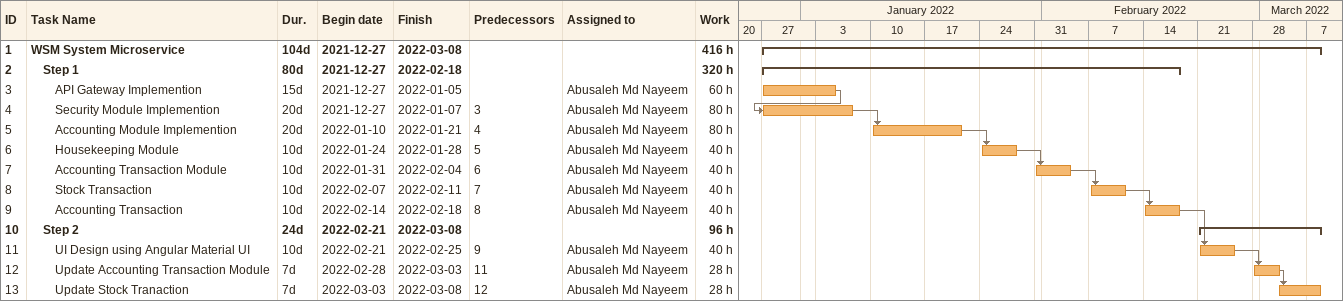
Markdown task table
| ID | Level | Task | Duration | Start | Finish | Predecessors | Resources | Work (h) |
|---|---|---|---|---|---|---|---|---|
| 1 | 1 | **WSM System Microservice** | 104d | 2021-12-27 | 2022-03-08 |  |  | 416 |
| 2 | 2 | **Step 1** | 80d | 2021-12-27 | 2022-02-18 |  |  | 320 |
| 3 | 3 | API Gateway Implemention | 15d | 2021-12-27 | 2022-01-05 |  | Abusaleh Md Nayeem | 60 |
| 4 | 3 | Security Module Implemention | 20d | 2021-12-27 | 2022-01-07 | 3 | Abusaleh Md Nayeem | 80 |
| 5 | 3 | Accounting Module Implemention | 20d | 2022-01-10 | 2022-01-21 | 4 | Abusaleh Md Nayeem | 80 |
| 6 | 3 | Housekeeping Module | 10d | 2022-01-24 | 2022-01-28 | 5 | Abusaleh Md Nayeem | 40 |
| 7 | 3 | Accounting Transaction Module | 10d | 2022-01-31 | 2022-02-04 | 6 | Abusaleh Md Nayeem | 40 |
| 8 | 3 | Stock Transaction | 10d | 2022-02-07 | 2022-02-11 | 7 | Abusaleh Md Nayeem | 40 |
| 9 | 3 | Accounting Transaction | 10d | 2022-02-14 | 2022-02-18 | 8 | Abusaleh Md Nayeem | 40 |
| 10 | 2 | **Step 2** | 24d | 2022-02-21 | 2022-03-08 |  |  | 96 |
| 11 | 3 | UI Design using Angular Material UI | 10d | 2022-02-21 | 2022-02-25 | 9 | Abusaleh Md Nayeem | 40 |
| 12 | 3 | Update Accounting Transaction Module | 7d | 2022-02-28 | 2022-03-03 | 11 | Abusaleh Md Nayeem | 28 |
| 13 | 3 | Update Stock Tranaction | 7d | 2022-03-03 | 2022-03-08 | 12 | Abusaleh Md Nayeem | 28 |
